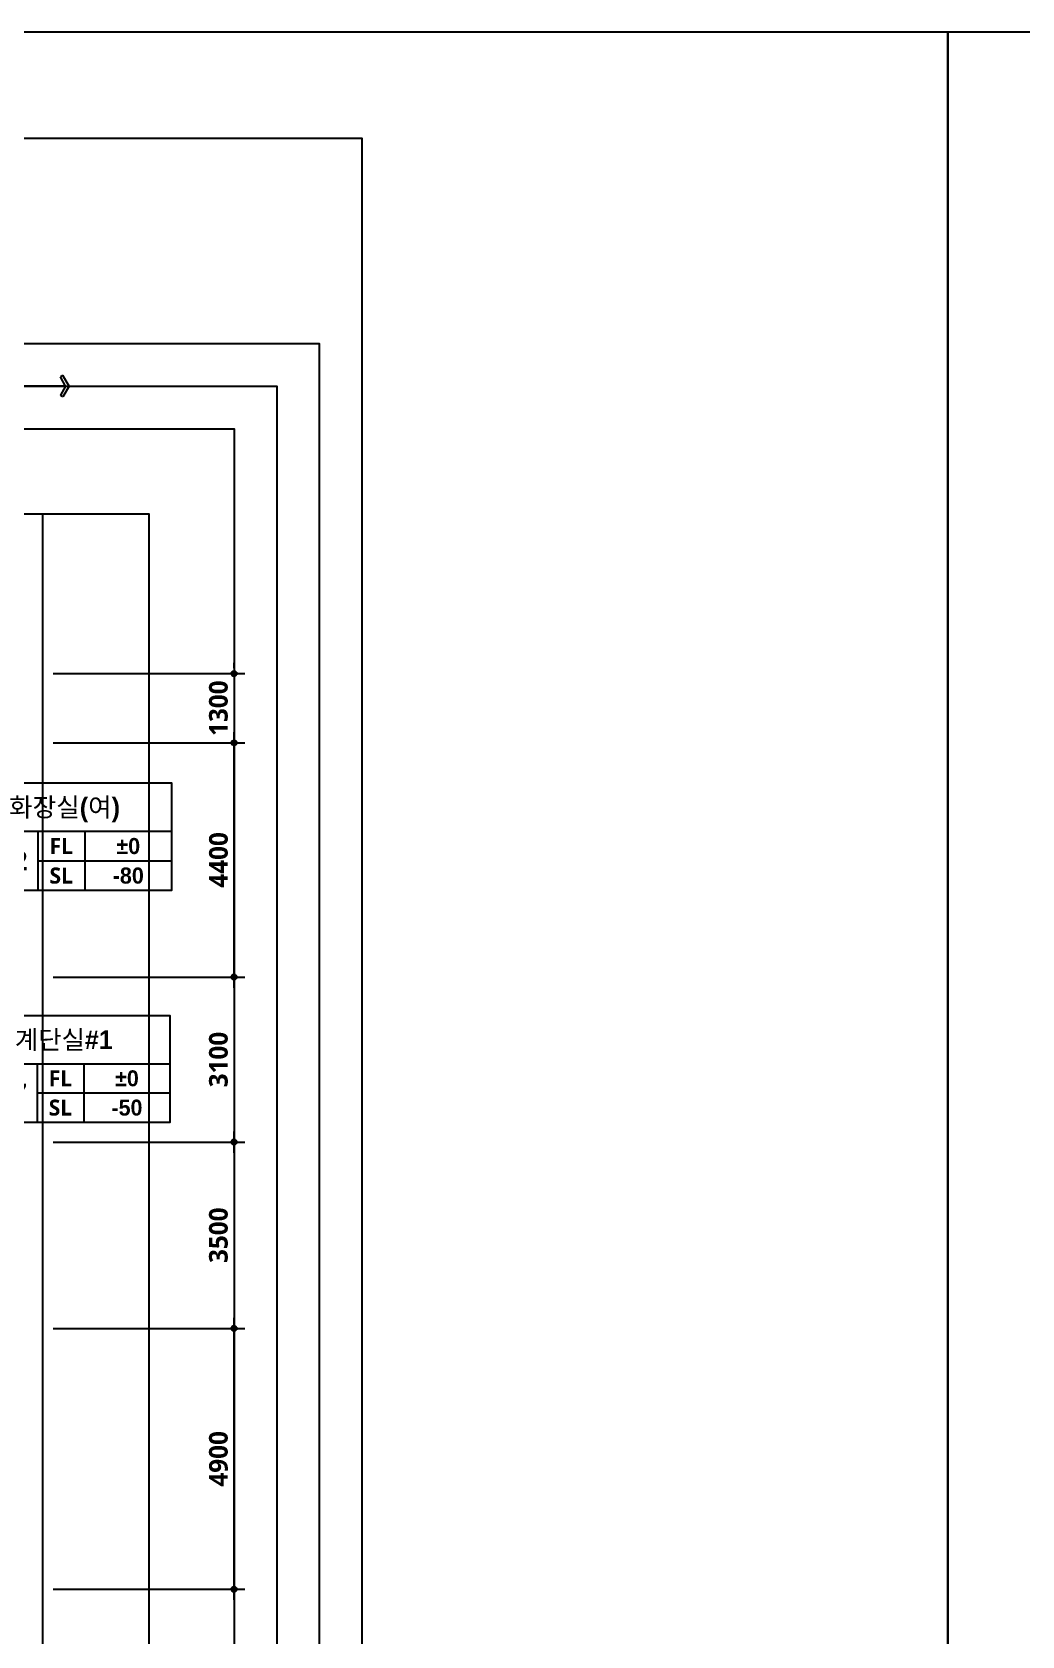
# Model space of a CAD drawing. Header units: millimetres. Extents: x 0 to 168000, y 0 to 59400.
# Drawn here: x 66796 to 85391, y 29274 to 59400 of the extents above; entities that cross this region are included whole.
import ezdxf
from ezdxf.enums import TextEntityAlignment as Align

# ---------------------------------------------------------------- set-up
doc = ezdxf.new("R2010")
doc.units = ezdxf.units.MM
doc.header["$LTSCALE"] = 100
doc.layers.get('Defpoints').update_dxf_attribs({"color": 153})
for name, color, linetype in [('A-ANNO-GRA1', 7, 'Continuous'), ('A-ANNO-TEXT1', 7, 'Continuous'), ('A-ANNO-TEXT2', 3, 'Continuous'), ('A-ST-AXIS-DIM', 7, 'Continuous')]:
    doc.layers.add(name, color=color, linetype=linetype)
doc.layers.add('G(그리드1)', color=185, linetype='Continuous', plot=False)
doc.styles.add('2020음성 1차', font='나눔고딕Bold.ttf')
doc.styles.add('SH_나눔', font='')
doc.styles.add('SH_진천_나눔', font='')
doc.styles.get('SH_나눔').set_extended_font_data('NanumGothic', bold=True)
doc.styles.get('SH_진천_나눔').set_extended_font_data('NanumGothic', bold=True)
doc.dimstyles.new('SHP 100', dxfattribs={"dimscale": 100, "dimtxt": 3.5, "dimasz": 1, "dimexe": 2, "dimexo": 2, "dimgap": 1, "dimtad": 1, "dimdec": 0, "dimzin": 0, "dimdsep": 46, "dimtxsty": 'SH_진천_나눔', "dimblk": 'DIMDOT', "dimcen": 0.09, "dimclrd": 256, "dimclre": 256, "dimclrt": 3, "dimadec": 0, "dimazin": 1, "dimtfac": 1, "dimtdec": 0, "dimtix": 1, "dimtmove": 2, "dimatfit": 0, "dimldrblk": 'DIMDOT', "dimfxl": 1, "dimtolj": 1, "dimtzin": 0, "dimlwd": -1, "dimlwe": -1, "dimarcsym": 0})

# ---------------------------------------------------------------- blocks, each defined once
blk = doc.blocks.new('DIMDOT')
at = {"color": 0}
blk.add_line((-2, 0), (2, 0), dxfattribs=at)
for radius in [0.5, 0.25]:
    blk.add_circle((0, 0), radius, dxfattribs=at)
blk = doc.blocks.new('*D6390')
at = {"layer": 'A-ST-AXIS-DIM'}
for p, q in [((67191, 38550), (70791, 38550)), ((70591, 38450), (70591, 35150)), ((67191, 35050), (70791, 35050))]:
    blk.add_line(p, q, dxfattribs=at)
at = {"layer": 'Defpoints', "color": 0}
for p in [(66991, 38550), (66991, 35050), (70591, 35050)]:
    blk.add_point(p, dxfattribs=at)
at = {"layer": 'A-ST-AXIS-DIM', "linetype": 'ByBlock', "xscale": 100, "yscale": 100, "zscale": 100}
for p, rotation in [((70591, 38550), 90), ((70591, 35050), 270)]:
    blk.add_blockref('DIMDOT', p, dxfattribs=dict(at, rotation=rotation))
at = {"layer": 'A-ST-AXIS-DIM', "color": 3, "insert": (70298, 36800), "char_height": 350, "attachment_point": 5, "rotation": 90, "style": 'SH_진천_나눔'}
blk.add_mtext('\\A1;3500', dxfattribs=at)
blk = doc.blocks.new('*D6393')
at = {"layer": 'A-ST-AXIS-DIM'}
for p, q in [((67191, 46050), (70791, 46050)), ((70591, 41750), (70591, 45950)), ((67191, 41650), (70791, 41650))]:
    blk.add_line(p, q, dxfattribs=at)
at = {"layer": 'Defpoints', "color": 0}
for p in [(66991, 46050), (70591, 46050), (66991, 41650)]:
    blk.add_point(p, dxfattribs=at)
at = {"layer": 'A-ST-AXIS-DIM', "linetype": 'ByBlock', "xscale": 100, "yscale": 100, "zscale": 100}
for p, rotation in [((70591, 46050), 90), ((70591, 41650), 270)]:
    blk.add_blockref('DIMDOT', p, dxfattribs=dict(at, rotation=rotation))
at = {"layer": 'A-ST-AXIS-DIM', "color": 3, "insert": (70299, 43850), "char_height": 350, "attachment_point": 5, "rotation": 90, "style": 'SH_진천_나눔'}
blk.add_mtext('\\A1;4400', dxfattribs=at)
blk = doc.blocks.new('*D6394')
at = {"layer": 'A-ST-AXIS-DIM'}
for p, q in [((67191, 41650), (70791, 41650)), ((70591, 41550), (70591, 38650)), ((67191, 38550), (70791, 38550))]:
    blk.add_line(p, q, dxfattribs=at)
at = {"layer": 'Defpoints', "color": 0}
for p in [(66991, 41650), (66991, 38550), (70591, 38550)]:
    blk.add_point(p, dxfattribs=at)
at = {"layer": 'A-ST-AXIS-DIM', "linetype": 'ByBlock', "xscale": 100, "yscale": 100, "zscale": 100}
for p, rotation in [((70591, 41650), 90), ((70591, 38550), 270)]:
    blk.add_blockref('DIMDOT', p, dxfattribs=dict(at, rotation=rotation))
at = {"layer": 'A-ST-AXIS-DIM', "color": 3, "insert": (70298, 40100), "char_height": 350, "attachment_point": 5, "rotation": 90, "style": 'SH_진천_나눔'}
blk.add_mtext('\\A1;3100', dxfattribs=at)
blk = doc.blocks.new('*D6395')
at = {"layer": 'A-ST-AXIS-DIM'}
for p, q in [((67191, 35050), (70791, 35050)), ((70591, 30250), (70591, 34950)), ((67191, 30150), (70791, 30150))]:
    blk.add_line(p, q, dxfattribs=at)
at = {"layer": 'Defpoints', "color": 0}
for p in [(66991, 35050), (70591, 35050), (66991, 30150)]:
    blk.add_point(p, dxfattribs=at)
at = {"layer": 'A-ST-AXIS-DIM', "linetype": 'ByBlock', "xscale": 100, "yscale": 100, "zscale": 100}
for p, rotation in [((70591, 35050), 90), ((70591, 30150), 270)]:
    blk.add_blockref('DIMDOT', p, dxfattribs=dict(at, rotation=rotation))
at = {"layer": 'A-ST-AXIS-DIM', "color": 3, "insert": (70298, 32600), "char_height": 350, "attachment_point": 5, "rotation": 90, "style": 'SH_진천_나눔'}
blk.add_mtext('\\A1;4900', dxfattribs=at)
blk = doc.blocks.new('*D6396')
at = {"layer": 'A-ST-AXIS-DIM'}
for p, q in [((67191, 30150), (70791, 30150)), ((70591, 30050), (70591, 24150)), ((67191, 24050), (70791, 24050))]:
    blk.add_line(p, q, dxfattribs=at)
at = {"layer": 'Defpoints', "color": 0}
for p in [(66991, 30150), (66991, 24050), (70591, 24050)]:
    blk.add_point(p, dxfattribs=at)
at = {"layer": 'A-ST-AXIS-DIM', "linetype": 'ByBlock', "xscale": 100, "yscale": 100, "zscale": 100}
for p, rotation in [((70591, 30150), 90), ((70591, 24050), 270)]:
    blk.add_blockref('DIMDOT', p, dxfattribs=dict(at, rotation=rotation))
at = {"layer": 'A-ST-AXIS-DIM', "color": 3, "insert": (70298, 27100), "char_height": 350, "attachment_point": 5, "rotation": 90, "style": 'SH_진천_나눔'}
blk.add_mtext('\\A1;6100', dxfattribs=at)
blk = doc.blocks.new('G$C9D92D8A7')
at = {"layer": 'A-ANNO-GRA1'}
for p, q in [((0, 11), (40, 11)), ((15, 11), (15, 0)), ((23.75, 11), (23.75, 0)), ((15, 5.5), (40, 5.5))]:
    blk.add_line(p, q, dxfattribs=at)
blk.add_lwpolyline([(0, 20), (0, 0), (40, 0), (40, 20)], close=True, dxfattribs=at)
at = {"style": '2020음성 1차'}
for tag, height, p in [('실명', 3.5, (20, 15.5)), ('마감레벨', 3, (31.875, 8.25)), ('실번호', 3.5, (7.5, 5.5)), ('구조레벨', 3, (31.875, 2.75))]:
    blk.add_attdef(tag, text='', height=height, dxfattribs=at).set_placement(p, align=Align.MIDDLE_CENTER)
at = {"layer": 'A-ANNO-TEXT1', "style": 'SH_나눔'}
for s, p in [('FL', (19.375, 8.25)), ('SL', (19.375, 2.75))]:
    blk.add_text(s, height=3, dxfattribs=at).set_placement(p, align=Align.MIDDLE)
blk = doc.blocks.new('*D7731')
at = {"layer": 'A-ST-AXIS-DIM'}
for p, q in [((67191, 47350), (70791, 47350)), ((70591, 47450), (70591, 47550)), ((70591, 47350), (70591, 46050)), ((67191, 46050), (70791, 46050)), ((70591, 45950), (70591, 45850))]:
    blk.add_line(p, q, dxfattribs=at)
at = {"layer": 'Defpoints', "color": 0}
for p in [(66991, 47350), (66991, 46050), (70591, 46050)]:
    blk.add_point(p, dxfattribs=at)
at = {"layer": 'A-ST-AXIS-DIM', "linetype": 'ByBlock', "xscale": 100, "yscale": 100, "zscale": 100}
for p, rotation in [((70591, 47350), 270), ((70591, 46050), 90)]:
    blk.add_blockref('DIMDOT', p, dxfattribs=dict(at, rotation=rotation))
at = {"layer": 'A-ST-AXIS-DIM', "color": 3, "insert": (70298, 46700), "char_height": 350, "attachment_point": 5, "rotation": 90, "style": 'SH_진천_나눔'}
blk.add_mtext('\\A1;1300', dxfattribs=at)
blk = doc.blocks.new('arrow1')
at = {"color": 0}
for p, q in [((0, 0), (0.286, 0.501)), ((0, 0), (0.286, -0.501)), ((0.165, 0), (0.41, 0.429)), ((0.165, 0), (0.41, -0.429)), ((0.286, 0.501), (0.41, 0.43)), ((0.286, -0.501), (0.41, -0.43))]:
    blk.add_line(p, q, dxfattribs=at)

msp = doc.modelspace()

# ---------------------------------------------------------------- linework, layer by layer
at = {"layer": 'A-ST-AXIS-DIM'}
msp.add_line((67425.4, 52750), (64201.3, 52750), dxfattribs=at)
at = {"layer": 'Defpoints'}
for points in [[(84000, 0), (84000, 59400), (0, 59400), (0, 0)], [(168000, 0), (168000, 59400), (84000, 59400), (84000, 0)], [(73000, 2000), (73000, 57400), (2000, 57400), (2000, 2000)]]:
    msp.add_lwpolyline(points, close=True, dxfattribs=at)
at = {"layer": 'G(그리드1)'}
for points in [[(39591.3, 53550), (72191.3, 53550), (72191.3, 5050), (39591.3, 5050)], [(40391.3, 52750), (71391.3, 52750), (71391.3, 5850), (40391.3, 5850)], [(41191.3, 51950), (70591.3, 51950), (70591.3, 6650), (41191.3, 6650)], [(42791.3, 50350), (68991.3, 50350), (68991.3, 8250), (42791.3, 8250)], [(45891.3, 50350), (66991.3, 50350), (66991.3, 8250), (45891.3, 8250)]]:
    msp.add_lwpolyline(points, close=True, dxfattribs=at)

# ---------------------------------------------------------------- block references
at = {"layer": 'A-ANNO-TEXT1'}
ref = msp.add_blockref('G$C9D92D8A7', (65391.3, 43279.1), dxfattribs=dict(at, xscale=100.7613076578594, yscale=100.7613076578594, zscale=100.7613076578594))
ref.add_attrib('실명', '화장실(여)', dxfattribs={"layer": 'A-ANNO-TEXT2', "height": 352.66, "style": '2020음성 1차'}).set_placement((67406.5, 44840.9, 219099.9), align=Align.MIDDLE_CENTER)
ref.add_attrib('실번호', 'B112', dxfattribs={"layer": 'A-ANNO-TEXT2', "height": 352.66, "style": '2020음성 1차'}).set_placement((66147, 43833.3, 219099.9), align=Align.MIDDLE_CENTER)
ref.add_attrib('마감레벨', '%%p0', dxfattribs={"height": 302.28, "style": '2020음성 1차'}).set_placement((68603, 44110.3, 219099.9), align=Align.MIDDLE_CENTER)
ref.add_attrib('구조레벨', '-80', dxfattribs={"height": 302.28, "style": '2020음성 1차'}).set_placement((68603, 43556.2, 219099.9), align=Align.MIDDLE_CENTER)
ref = msp.add_blockref('G$C9D92D8A7', (65391.3, 38922.6), dxfattribs=dict(at, xscale=100, yscale=100, zscale=100))
ref.add_attrib('실명', '계단실#1', dxfattribs={"layer": 'A-ANNO-TEXT2', "height": 350, "style": '2020음성 1차'}).set_placement((67391.3, 40472.6, 206000), align=Align.MIDDLE_CENTER)
ref.add_attrib('실번호', 'B117', dxfattribs={"layer": 'A-ANNO-TEXT2', "height": 350, "style": '2020음성 1차'}).set_placement((66141.3, 39472.6, 206000), align=Align.MIDDLE_CENTER)
ref.add_attrib('마감레벨', '%%p0', dxfattribs={"height": 300, "style": '2020음성 1차'}).set_placement((68578.8, 39747.6, 206000), align=Align.MIDDLE_CENTER)
ref.add_attrib('구조레벨', '-50', dxfattribs={"height": 300, "style": '2020음성 1차'}).set_placement((68578.8, 39197.6, 206000), align=Align.MIDDLE_CENTER)
at = {"layer": 'A-ST-AXIS-DIM', "xscale": 400, "yscale": 400, "zscale": 400, "rotation": 180.000000000013}
msp.add_blockref('arrow1', (67491.3, 52750), dxfattribs=at)

# ---------------------------------------------------------------- dimensions: what is measured, and where the dimension line sits
at = {"layer": 'A-ST-AXIS-DIM'}
for base, p1, p2, angle, picture, middle in [((70591.3, 46050), (66991.3, 47350), (66991.3, 46050), 270, '*D7731', (70298.1, 46700)), ((70591.3, 46050), (66991.3, 41650), (66991.3, 46050), 90, '*D6393', (70299.4, 43850)), ((70591.3, 38550), (66991.3, 41650), (66991.3, 38550), 270, '*D6394', (70298.1, 40100)), ((70591.3, 35050), (66991.3, 38550), (66991.3, 35050), 270, '*D6390', (70298.1, 36800)), ((70591.3, 35050), (66991.3, 30150), (66991.3, 35050), 90, '*D6395', (70298.1, 32600)), ((70591.3, 24050), (66991.3, 30150), (66991.3, 24050), 270, '*D6396', (70298.1, 27100))]:
    dim = msp.add_linear_dim(base=base, p1=p1, p2=p2, angle=angle, dimstyle='SHP 100', dxfattribs=at)
    dim.commit()
    dim.dimension.update_dxf_attribs({"geometry": picture, "text_midpoint": middle})

doc.saveas('drawing.dxf')
